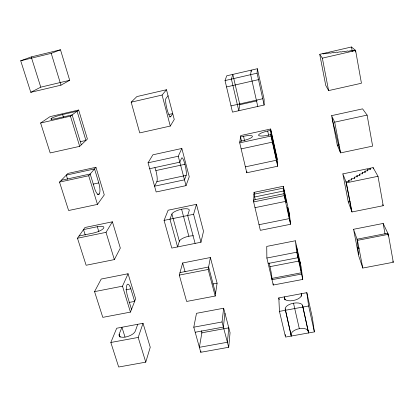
<?xml version="1.0" encoding="UTF-8"?>
<svg xmlns="http://www.w3.org/2000/svg" width="414" height="414" viewBox="0 0 414 414"><rect width="100%" height="100%" fill="white"/><g stroke="black" fill="none" stroke-linecap="round" stroke-linejoin="round"><path stroke-width="0.62" d="M253.647 201.923L254.051 192.355L283.326 186.269L289.417 213.847L290.54 224.279L260.344 230.329L253.647 201.923L284.195 195.625L283.326 186.269M264.132 105.037L257.084 73.185L257.358 68.729L226.712 75.814L225.035 80.564L232.477 112.127L264.132 105.037L264.101 99.251L257.358 68.729M246.775 172.773L239.722 142.851L240.731 135.559L270.673 128.997L277.08 157.993L277.685 166.226L246.775 172.773L246.873 171.562M228.714 347.274L230.06 332.711L223.653 308.228L196.5 313.31L193.783 327.179L200.769 352.288L228.714 347.274L222.033 321.968L223.653 308.228M224.947 313.17L223.384 327.076L195.196 332.251M215.182 296.041L217.096 283.171L210.384 257.518L182.657 262.983L179.293 275.103L186.626 301.459L215.182 296.041L208.164 269.473L210.384 257.518M200.769 352.288L200.971 351.062M200.971 242.231L203.507 231.24L196.464 204.325L168.136 210.214L164.068 220.383L171.779 248.084L200.971 242.231L193.592 214.302L196.464 204.325M145.754 362.157L150.251 347.248L143.027 323.313L116.696 328.235L110.833 342.481L118.678 367.016L145.754 362.157L138.188 337.436L143.027 323.313M171.903 214.002L179.365 241.238L177.59 246.92L169.947 219.172L171.903 214.002A9.02 2.696 -15.2 0 1 181.606 209.22A9.02 2.696 -15.2 0 1 189.25 210.41L187.661 215.523L195.103 243.411M137.738 324.302L135.264 331.236A8.606 3.7 -19.4 0 1 125.592 337.037A8.606 3.7 -19.4 0 1 119.165 334.227L121.944 327.257L124.992 337.017M186.021 185.643L189.245 176.742L181.844 148.466L152.895 154.81L148.052 162.816L156.166 191.972L186.021 185.643L178.253 156.238L181.844 148.466M149.692 168.71L179.821 162.179L181.622 158.091A9.206 1.578 77.7 0 1 184.903 164.27A9.206 1.578 77.7 0 1 186.165 175.391L184.484 179.826L154.562 186.202L156.87 181.653A9.155 1.972 77.6 0 0 154.919 167.623M130.436 312.115L135.637 298.815L128.071 273.747L101.202 279.046L94.558 291.627L102.791 317.357L130.436 312.115L122.497 286.177L128.071 273.747M114.357 259.594L120.324 248.084L112.396 221.8L84.968 227.503L77.475 238.231L86.122 265.255L114.357 259.594L106.02 232.347L112.396 221.8M170.278 126.053L174.258 119.47L166.475 89.734L136.874 96.576L131.181 102.175L139.73 132.899L170.278 126.053L162.091 95.06L166.475 89.734M169.486 116.965L170.734 116.686L172.716 113.586L168.974 114.435M97.466 204.407L104.271 194.88L95.944 167.292L67.937 173.43L59.518 182.103L68.61 210.519L97.466 204.407L88.694 175.748L95.944 167.292M168.048 95.743L165.947 98.47A9.522 1.646 76.8 0 0 167.07 109.389A9.522 1.646 76.8 0 0 170.734 116.686M79.69 146.344L87.411 139.016L78.665 110.026L50.047 116.639L40.619 123.03L50.192 152.947L79.69 146.344L70.452 116.163L78.665 110.026M60.967 85.17L69.692 80.295L60.485 49.794L31.236 56.925L20.7 60.775L30.791 92.317L60.967 85.17L51.222 53.344L60.485 49.794M30.791 92.317L40.763 87.163L69.692 80.295M20.7 60.775L51.222 53.344M319.727 54.317L351.47 46.984L355.605 50.498L361.438 83.245L328.607 90.599L325.735 85.382L319.727 54.317L322.361 58.151L328.607 90.599M51.636 119.651L51.253 118.425A9.491 1.17 -15.4 0 1 62.612 114.554L77.076 111.211L85.921 140.434L80.321 141.691M40.619 123.03L70.452 116.163M131.181 102.175L162.091 95.06M225.035 80.564L257.084 73.185M322.361 58.151L355.605 50.498M226.541 86.945L258.507 79.628M231.002 105.88L262.74 98.734M239.489 104.794L257.161 100.814M331.588 115.646L362.576 108.856L367.104 115.102L372.626 146.111L340.603 152.895L337.291 145.143L331.588 115.646L334.688 122.166L340.603 152.895M239.929 141.34L243.013 140.667A9.382 2.065 -13.3 0 0 252.431 136.491A9.382 2.065 -13.3 0 0 243.541 136.309L240.534 136.967L241.548 141.283M277.561 164.518L270.932 134.581L267.817 135.259A9.45 2.08 -12.9 0 1 258.553 135.15A9.45 2.08 -12.9 0 1 267.698 131.021L270.735 130.358L277.194 159.581M61.262 180.307L90.19 173.999L94.558 188.308A9.056 2.727 77.4 0 0 99.22 194.011L97.357 194.378M59.518 182.103L88.694 175.748M148.052 162.816L178.253 156.238M239.722 142.851L270.999 136.035L270.673 128.997M334.688 122.166L367.104 115.102M241.145 148.9L272.35 142.137M93.155 184.121L98.775 182.91L94.542 168.928L66.307 175.106L67.642 179.329M155.881 170.573L184.908 164.306M156.87 181.653L186.165 175.391M337.291 145.143L339.164 144.74M245.378 166.852L276.361 160.249M342.849 173.896L373.117 167.603L377.998 176.297L383.229 205.696L351.978 211.963L348.272 201.934L342.849 173.896L346.368 182.817L351.978 211.963M367.71 170.966L367.482 169.709L370.53 169.072L370.075 168.234L370.302 169.492M79.022 236.011L93.14 233.098A9.02 2.567 -17.3 0 0 103.629 228.166A9.02 2.567 -17.3 0 0 97.3 226.717L83.519 229.579L85.253 235.074M365.096 172.452L364.863 171.189L367.927 170.552L367.482 169.709M362.462 173.952L362.229 172.685L365.303 172.048L364.863 171.189M359.813 175.458L359.575 174.19L362.659 173.549L362.229 172.685M357.137 176.954L356.904 175.707L359.994 175.065L359.575 174.19M254.631 196.992L284.113 190.885L283.492 188.075L253.973 194.202L254.631 196.992A9.118 0.735 78.3 0 1 255.164 199.393M354.441 178.486L354.208 177.233L357.308 176.592L356.904 175.707M351.729 180.028L351.491 178.776L354.607 178.129L354.208 177.233M348.997 181.58L348.759 180.323L351.879 179.681L351.491 178.776M77.475 238.231L106.02 232.347M164.068 220.383L193.592 214.302M346.368 182.817L377.998 176.297M255.003 207.662L285.479 201.416M348.272 201.934L350.146 201.556M259.019 224.709L289.288 218.608M295.363 240.762L266.73 246.408L266.875 258.025L273.245 285.029L302.758 279.434L301.164 267.025L295.363 240.762L296.724 252.204L302.758 279.434M353.561 229.284L383.141 223.451L388.332 234.34L393.3 262.259L362.778 268.049L358.721 255.971L353.561 229.284L357.448 240.363L362.778 268.049M179.986 272.598L208.625 267.004L215.58 293.386M94.558 291.627L122.497 286.177M179.293 275.103L208.164 269.473M266.875 258.025L296.724 252.204M357.448 240.363L388.332 234.34M125.82 289.821L130.834 288.848L134.628 301.392L129.018 302.468M268.163 263.48L297.945 257.705L297.801 256.494A9.129 0.321 78.4 0 1 299.146 260.98A9.129 0.321 78.4 0 1 301.402 272.774L301.563 274.042L271.982 279.683L271.946 278.399A9.077 0.709 78.7 0 0 270.875 270.906A9.077 0.709 78.7 0 0 268.95 262.864M358.214 253.332L358.602 254.486L357.706 247.225L358.105 248.379L359.357 248.136M269.969 266.652L299.156 261.011M212.734 284.009L217.096 283.171M271.946 278.399L301.402 272.774M278.813 297.914L306.831 292.672L312.363 317.714L314.376 331.899L285.515 337.079L279.455 311.375L278.813 297.914L279.253 299.777M110.833 342.481L138.188 337.436M193.783 327.179L222.033 321.968M279.455 311.375L308.637 305.987L306.831 292.672M322.889 53.587L323.153 53.955L326.33 53.22L326.61 53.587L329.808 52.847L330.108 53.215L333.317 52.469L333.637 52.837L336.867 52.092L337.203 52.459L340.453 51.709L340.81 52.076L344.075 51.32L344.448 51.688L347.739 50.927L348.127 51.295L351.439 50.534L351.848 50.896L355.176 50.13L355.512 52.014M382.671 204.604L383.229 205.696M332.168 118.632L340.261 152.088M392.793 261.125L393.3 262.259M348.759 180.323L349.131 181.244L346 181.886L351.595 210.917M119.165 334.227L120.117 337.25M31.236 56.925L40.763 87.163M62.612 114.554L63.549 117.586M97.3 226.717L98.822 231.623M81.289 144.828L72.15 114.89L57.318 118.311A9.491 1.17 -15.4 0 1 51.217 118.451M131.512 309.372L127.605 296.569A8.684 2.458 80.3 0 1 126.886 285.029A8.684 2.458 80.3 0 1 130.834 288.848M182.657 262.983L185.048 271.677M201.302 330.755L201.985 333.244M181.591 209.225L188.851 236.228M254.051 192.355L254.346 193.597M253.999 201.085L253.73 199.941L284.014 193.69L284.651 196.567A9.17 0.331 78.2 0 0 286.26 202.213A9.17 0.331 78.2 0 0 284.113 190.885M285.174 308.906L291.265 336.049L285.174 308.906A8.875 4.145 -11.9 0 1 293.521 303.198A8.875 4.145 -11.9 0 1 302.613 305.687L308.58 332.939L302.613 305.687M243.541 136.309L244.55 140.631M285.117 299.979L284.397 296.869L284.77 299.41M293.505 303.203L299.317 328.659A8.772 4.419 -11.7 0 1 308.394 331.469M257.772 106.46L250.641 74.67L251.2 70.152L251.479 71.399M267.698 131.021L268.665 135.373M301.625 295.601L301.206 293.723L301.635 296.264M289.634 215.865L289.029 213.117A9.092 0.326 78.3 0 0 287.502 207.833A9.092 0.326 78.3 0 0 289.686 219.311L290.307 222.121M270.999 136.035L277.685 166.226M284.195 195.625L290.54 224.279M308.637 305.987L314.376 331.899M358.105 248.379L357.044 239.214L387.794 233.211L388.291 236.021M351.47 46.984L352.257 51.372M373.117 167.603L373.345 168.86M383.141 223.451L385.051 234.091M300.015 261.824L300.166 262.999A8.813 0.3 78.4 0 1 298.851 258.6A8.813 0.3 78.4 0 1 296.672 247.184L296.533 246.066M285.365 334.59L285.437 335.837M273.204 283.776L273.245 285.029M291.151 334.569A8.772 4.419 -11.7 0 1 299.332 328.659M301.356 295.011A8.596 3.881 -12 0 1 293.278 300.523A8.596 3.881 -12 0 1 284.48 298.163M179.365 241.238A8.911 3.017 -15.3 0 1 184.691 237.445A8.911 3.017 -15.3 0 1 193.354 235.82M98.775 182.91A9.056 2.727 77.4 0 1 99.22 194.011M228.792 327.857L227.395 342.259L199.388 347.315L201.861 332.789L228.792 327.857M239.841 104.711L238.78 110.714L231.41 79.095L232.813 74.406L239.841 104.711"/></g></svg>
